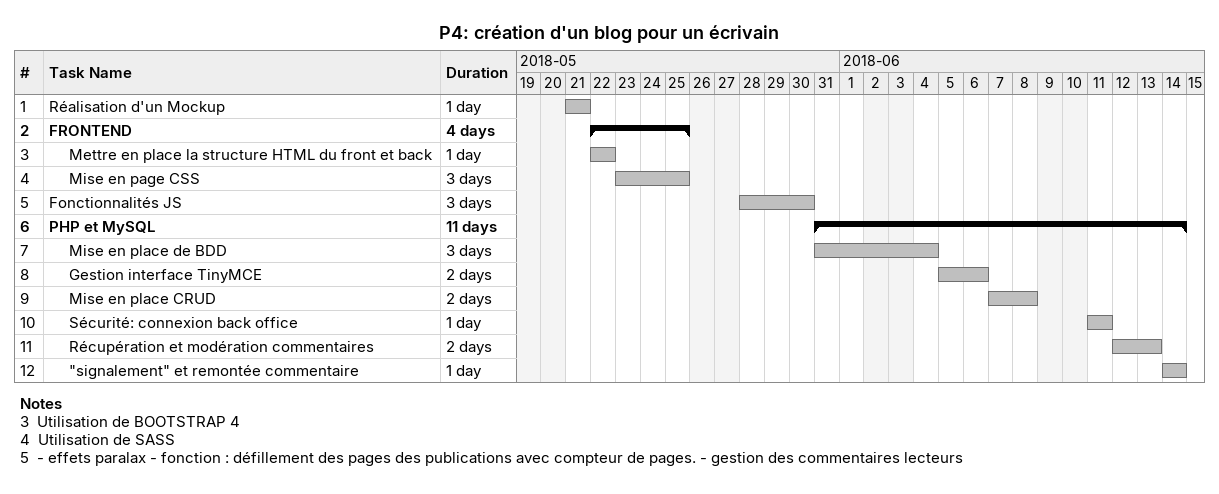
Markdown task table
P4: création d'un blog pour un écrivain

| ID | Level | Task | Duration | Start | Finish |
|---|---|---|---|---|---|
| 1 | 1 | Réalisation d'un Mockup | 1d | 2018-05-21 | 2018-05-21 |
| 2 | 1 | **FRONTEND** | 4d | 2018-05-22 | 2018-05-25 |
| 3 | 2 | Mettre en place la structure HTML du front et back | 1d | 2018-05-22 | 2018-05-22 |
| 4 | 2 | Mise en page CSS | 3d | 2018-05-23 | 2018-05-25 |
| 5 | 1 | Fonctionnalités JS | 3d | 2018-05-28 | 2018-05-30 |
| 6 | 1 | **PHP et MySQL** | 11d | 2018-05-31 | 2018-06-14 |
| 7 | 2 | Mise en place de BDD | 3d | 2018-05-31 | 2018-06-04 |
| 8 | 2 | Gestion interface TinyMCE | 2d | 2018-06-05 | 2018-06-06 |
| 9 | 2 | Mise en place CRUD | 2d | 2018-06-07 | 2018-06-08 |
| 10 | 2 | Sécurité: connexion back office | 1d | 2018-06-11 | 2018-06-11 |
| 11 | 2 | Récupération et modération commentaires | 2d | 2018-06-12 | 2018-06-13 |
| 12 | 2 | "signalement" et remontée commentaire | 1d | 2018-06-14 | 2018-06-14 |

Notes
- 3: Utilisation de BOOTSTRAP 4
- 4: Utilisation de SASS
- 5: - effets paralax - fonction : défillement des pages des publications avec compteur de pages. - gestion des commentaires lecteurs
